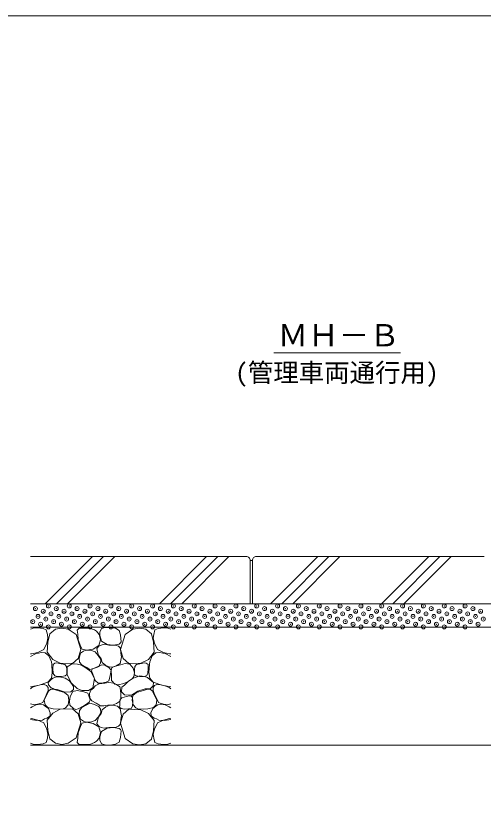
# Model space of a CAD drawing. Units: millimetres at full size, sheet at 1:10; details may follow other scales. Extents: x 1202 to 3940, y 458 to 2325.
# Drawn here: x 2742 to 3337, y 1270 to 2270 of the extents above; entities that cross this region are included whole.
import ezdxf
from ezdxf.enums import TextEntityAlignment as Align

# ---------------------------------------------------------------- set-up
doc = ezdxf.new("R2010")
doc.units = ezdxf.units.MM
doc.header["$LTSCALE"] = 10
doc.header["$PDMODE"] = 32
doc.header["$PDSIZE"] = 5
doc.linetypes.add('USER1', pattern=[50, 37.5, -12.5])
for name, color, linetype, lineweight in [('_0-0_', 7, 'Continuous', 13), ('ハッチ', 7, 'Continuous', 13), ('寸法', 1, 'Continuous', 13), ('本体', 7, 'Continuous', 13)]:
    doc.layers.add(name, color=color, linetype=linetype, lineweight=lineweight)
doc.styles.add('ＭＳ ゴシック', font='')
doc.styles.get('ＭＳ ゴシック').set_extended_font_data('MS Gothic')

msp = doc.modelspace()

# ---------------------------------------------------------------- linework, layer by layer
at = {"layer": '_0-0_', "color": 6}
msp.add_lwpolyline([(3939.68, 2269.96), (1201.55, 2269.96), (1201.55, 458.14), (3939.68, 458.14)], close=True, dxfattribs=at)
at = {"layer": 'ハッチ', "color": 4}
for p, q in [((2839.91, 1581.69), (2779.91, 1521.69)), ((2854.06, 1581.69), (2794.06, 1521.69)), ((2985.19, 1581.69), (2925.19, 1521.69)), ((2999.33, 1581.69), (2939.33, 1521.69)), ((3066.61, 1521.69), (3126.61, 1581.69)), ((3080.75, 1521.69), (3140.75, 1581.69)), ((3268.03, 1581.69), (3208.03, 1521.69)), ((3282.17, 1581.69), (3222.17, 1521.69))]:
    msp.add_line(p, q, dxfattribs=at)
at = {"layer": 'ハッチ', "color": 4, "linetype": 'USER1'}
for p, q in [((2868.2, 1581.69), (2808.2, 1521.69)), ((3013.47, 1581.69), (2953.47, 1521.69)), ((3094.9, 1521.69), (3154.9, 1581.69)), ((3296.32, 1581.69), (3236.32, 1521.69))]:
    msp.add_line(p, q, dxfattribs=at)
at = {"layer": 'ハッチ', "color": 4}
for points in [[(2781.74, 1471.47), (2783.15, 1477.65), (2782.58, 1482.71), (2781.18, 1488.32), (2776.96, 1490.01), (2770.22, 1490.85), (2764.6, 1490.57), (2760.96, 1489.16)], [(2918.79, 1471.47), (2917.39, 1477.65), (2917.95, 1482.71), (2919.35, 1488.32), (2923.57, 1490.01), (2930.31, 1490.85), (2935.93, 1490.57), (2939.57, 1489.16)], [(2760.96, 1458.03), (2762.35, 1457.71), (2770.22, 1459.68), (2777.81, 1463.33), (2781.74, 1471.47)], [(2939.57, 1458.03), (2938.18, 1457.71), (2930.31, 1459.68), (2922.73, 1463.33), (2918.79, 1471.47)], [(2787.64, 1447.6), (2784.55, 1455.47), (2779.77, 1459.12), (2775, 1459.68), (2767.41, 1457.71), (2760.96, 1454.43)], [(2912.89, 1447.6), (2915.98, 1455.47), (2920.76, 1459.12), (2925.54, 1459.68), (2933.12, 1457.71), (2939.57, 1454.43)], [(2760.96, 1416.03), (2772.25, 1418.03), (2783.15, 1421.77), (2787.64, 1426.82), (2788.74, 1434.27), (2788.2, 1444.8), (2787.64, 1447.6)], [(2939.57, 1416.03), (2928.28, 1418.03), (2917.39, 1421.77), (2912.89, 1426.82), (2911.8, 1434.27), (2912.33, 1444.8), (2912.89, 1447.6)], [(2776.6, 1395.98), (2779.53, 1402.49), (2781.97, 1407.53), (2783.44, 1411.11), (2783.44, 1415.01), (2781.48, 1417.62), (2778.55, 1418.76), (2773.34, 1418.27), (2767.32, 1416.8), (2762.93, 1415.18), (2760.96, 1413.57)], [(2923.93, 1395.98), (2921, 1402.49), (2918.56, 1407.53), (2917.1, 1411.11), (2917.1, 1415.01), (2919.05, 1417.62), (2921.98, 1418.76), (2927.19, 1418.27), (2933.21, 1416.8), (2937.61, 1415.18), (2939.57, 1413.57)], [(2760.96, 1394.4), (2764.39, 1393.54), (2770.09, 1394.03), (2774.65, 1395), (2776.6, 1395.98)], [(2783.76, 1377.11), (2785.88, 1379.06), (2786.21, 1382.96), (2783.76, 1388.17), (2779.86, 1391.26), (2777.41, 1393.21), (2773.67, 1394.03), (2768.21, 1393.07), (2763.2, 1390.64), (2760.96, 1389.02)], [(2916.77, 1377.11), (2914.65, 1379.06), (2914.33, 1382.96), (2916.77, 1388.17), (2920.68, 1391.26), (2923.12, 1393.21), (2926.86, 1394.03), (2932.32, 1393.07), (2937.34, 1390.64), (2939.57, 1389.02)], [(2939.57, 1394.4), (2936.14, 1393.54), (2930.45, 1394.03), (2925.89, 1395), (2923.93, 1395.98)], [(2760.96, 1374.49), (2761.05, 1374.46), (2768.93, 1372.88), (2776.11, 1373.69), (2779.04, 1374.99), (2781.97, 1376.13), (2783.76, 1377.11)], [(2760.96, 1375.35), (2762.35, 1375.66), (2770.22, 1373.7), (2777.81, 1370.05), (2781.74, 1361.9)], [(2939.57, 1374.49), (2939.49, 1374.46), (2931.61, 1372.88), (2924.42, 1373.69), (2921.49, 1374.99), (2918.56, 1376.13), (2916.77, 1377.11)], [(2939.57, 1375.35), (2938.18, 1375.66), (2930.31, 1373.7), (2922.73, 1370.05), (2918.79, 1361.9)], [(2781.74, 1361.9), (2783.15, 1355.73), (2782.58, 1350.67), (2781.18, 1345.05), (2776.96, 1343.37), (2770.22, 1342.53), (2764.6, 1342.81), (2760.96, 1344.22)], [(2918.79, 1361.9), (2917.39, 1355.73), (2917.95, 1350.67), (2919.35, 1345.05), (2923.57, 1343.37), (2930.31, 1342.53), (2935.93, 1342.81), (2939.57, 1344.22)]]:
    msp.add_lwpolyline(points, dxfattribs=at)
for points in [[(2800.9, 1490.72), (2792.72, 1489.28), (2785.5, 1483.51), (2783.09, 1472.93), (2782.13, 1459.94), (2789.35, 1450.81), (2798.97, 1446), (2814.37, 1445.51), (2821.59, 1451.77), (2824.96, 1463.31), (2819.19, 1482.55), (2809.08, 1489.28)], [(2842.71, 1488.48), (2836.4, 1490.75), (2823.04, 1490.75), (2820.51, 1488.23), (2821.27, 1482.94), (2821.77, 1475.88), (2825.05, 1466.8), (2826.82, 1463.78), (2832.37, 1462.52), (2840.69, 1464.03), (2848.01, 1468.57), (2850.03, 1475.63), (2848.26, 1482.68), (2844.98, 1486.72)], [(2876.28, 1473.27), (2875.62, 1482.06), (2874.08, 1487.78), (2869.24, 1490.41), (2861.99, 1491.51), (2856.27, 1491.29), (2851.21, 1490.19), (2849.45, 1485.36), (2849.45, 1481.18), (2851.21, 1474.15), (2858.47, 1469.97), (2866.6, 1469.09), (2874.08, 1470.41), (2875.62, 1471.73)], [(2899.63, 1490.72), (2907.82, 1489.28), (2915.03, 1483.51), (2917.44, 1472.93), (2918.4, 1459.94), (2911.18, 1450.81), (2901.56, 1446), (2886.16, 1445.51), (2878.94, 1451.77), (2875.57, 1463.31), (2881.35, 1482.55), (2891.45, 1489.28)], [(2876.16, 1460.64), (2874.98, 1465.55), (2873.22, 1467.51), (2870.27, 1468.69), (2860.85, 1469.08), (2856.73, 1469.67), (2854.77, 1470.25), (2850.84, 1469.08), (2847.9, 1467.51), (2845.54, 1464.57), (2846.33, 1460.64), (2847.7, 1456.13), (2850.84, 1451.42), (2852.21, 1446.91), (2856.73, 1442.99), (2861.05, 1441.42), (2865.95, 1440.83), (2870.17, 1442.55), (2875.18, 1445.54), (2876.95, 1454.17), (2876.16, 1458.88)], [(2847.31, 1455.94), (2843.38, 1460.25), (2837.41, 1462.52), (2830.6, 1462.01), (2828.58, 1461.26), (2824.55, 1458.74), (2823.04, 1452.43), (2823.29, 1447.39), (2826.31, 1443.86), (2832.62, 1440.33), (2836.4, 1438.07), (2841.2, 1439.33), (2848.01, 1442.35), (2850.25, 1445.93), (2850.64, 1449.86), (2848.88, 1453.19)], [(2807.17, 1433.59), (2807.17, 1437.65), (2806.83, 1441.7), (2804.63, 1444.23), (2798.04, 1445.75), (2794.32, 1446.6), (2792.12, 1446.09), (2789.92, 1444.4), (2789.58, 1439.33), (2790.09, 1432.91), (2791.91, 1429.85), (2795.61, 1429.24), (2800.68, 1428.93), (2805.15, 1429.85), (2807.33, 1431.73)], [(2825.86, 1443.39), (2820.8, 1444.8), (2816.87, 1445.08), (2813.21, 1444.8), (2807.87, 1441.15), (2807.87, 1431.04), (2813.21, 1420.65), (2820.26, 1413.76), (2826.47, 1411.08), (2834.86, 1411.41), (2840.47, 1414.75), (2842.44, 1426.54), (2837.66, 1435.25), (2831.48, 1440.3)], [(2863.57, 1437.22), (2860.95, 1440.47), (2855.66, 1443.49), (2851.76, 1444.07), (2846.49, 1440.76), (2840.05, 1439), (2838.68, 1436.47), (2840.44, 1431.98), (2843.56, 1423.99), (2847.27, 1420.67), (2851.37, 1420.67), (2857.47, 1421.97), (2860.95, 1423.44), (2861.78, 1426.64), (2862.28, 1430.35)], [(2890.77, 1426.66), (2892.51, 1429.18), (2893.53, 1433.91), (2891.58, 1439.55), (2887.69, 1444.63), (2881.73, 1445.49), (2872.76, 1443.11), (2867.58, 1441.99), (2864.62, 1440.27), (2863.57, 1437.22), (2864.04, 1429.59), (2864.32, 1423.92), (2868.19, 1419.2), (2872.84, 1418.33), (2879.73, 1420.07), (2885.33, 1422.75)], [(2893.37, 1433.59), (2893.37, 1437.65), (2893.71, 1441.7), (2895.9, 1444.23), (2902.5, 1445.75), (2906.22, 1446.6), (2908.41, 1446.09), (2910.61, 1444.4), (2910.95, 1439.33), (2910.44, 1432.91), (2908.62, 1429.85), (2904.93, 1429.24), (2899.85, 1428.93), (2895.39, 1429.85), (2893.2, 1431.73)], [(2876.76, 1409.47), (2877.35, 1415.44), (2880.72, 1418.14), (2885.33, 1422.75), (2890.77, 1426.66), (2900.08, 1429.92), (2905.99, 1429.18), (2910.05, 1427.7), (2913.19, 1424.93), (2917.44, 1421.24), (2917.07, 1417.37), (2913.19, 1413.49), (2907.2, 1413.25), (2897.65, 1410.47), (2889.69, 1405.3), (2880.74, 1405.69)], [(2815.89, 1412.42), (2815.72, 1416.28), (2814.04, 1418.96), (2810.69, 1423.49), (2805.15, 1426.93), (2797.91, 1428.78), (2792.99, 1428.16), (2789.61, 1426.93), (2786.99, 1424.63), (2783.45, 1421.55), (2783.76, 1418.32), (2786.99, 1415.09), (2791.76, 1413.09), (2794.99, 1412.33), (2805.32, 1409.23), (2812.37, 1409.74)], [(2874.68, 1416), (2870.51, 1418.77), (2867.48, 1420.37), (2860.21, 1421.31), (2855.77, 1420.5), (2848.51, 1419.69), (2843.39, 1417.14), (2841.11, 1414.05), (2838.01, 1411.49), (2835.99, 1407.32), (2836.4, 1401.67), (2839.09, 1397.91), (2844.47, 1394.95), (2850.12, 1391.86), (2854.43, 1391.72), (2859.41, 1392.53), (2866.14, 1392.93), (2870.44, 1394.55), (2874.21, 1397.1), (2875.83, 1401), (2875.83, 1407.32), (2875.15, 1414.58)], [(2802.81, 1388.01), (2805.58, 1389.31), (2808.83, 1392.89), (2809.97, 1398.75), (2809.16, 1405.09), (2804.44, 1408.83), (2795.48, 1411.27), (2790.44, 1412.9), (2787.02, 1412.9), (2784.58, 1410.78), (2781.16, 1403.95), (2778.55, 1398.91), (2779.53, 1392.89), (2783.11, 1389.8), (2789.95, 1387.85), (2796.14, 1387.36)], [(2832.34, 1393.8), (2835.53, 1396.32), (2836.87, 1399.33), (2835.19, 1404.37), (2834.02, 1407.89), (2828.98, 1409.74), (2820.59, 1411.41), (2814.88, 1410.07), (2811.53, 1403.7), (2810.86, 1397.66), (2811.19, 1392.46), (2815.72, 1388.26), (2818.58, 1387.26), (2821.93, 1388.1), (2828.98, 1391.79)], [(2897.72, 1388.01), (2894.96, 1389.31), (2891.7, 1392.89), (2890.56, 1398.75), (2891.38, 1405.09), (2896.1, 1408.83), (2905.05, 1411.27), (2910.1, 1412.9), (2913.51, 1412.9), (2915.96, 1410.78), (2919.38, 1403.95), (2921.98, 1398.91), (2921, 1392.89), (2917.42, 1389.8), (2910.58, 1387.85), (2904.4, 1387.36)], [(2874.7, 1391.99), (2874.7, 1395.85), (2875.02, 1399.7), (2877.11, 1402.11), (2883.37, 1403.55), (2886.9, 1404.35), (2888.99, 1403.87), (2891.08, 1402.27), (2891.4, 1397.45), (2890.92, 1391.35), (2889.19, 1388.44), (2885.68, 1387.86), (2880.85, 1387.57), (2876.62, 1388.44), (2874.54, 1390.23)], [(2847.31, 1377.44), (2843.38, 1373.13), (2837.41, 1370.86), (2830.6, 1371.36), (2828.58, 1372.12), (2824.55, 1374.64), (2823.04, 1380.94), (2823.29, 1385.98), (2826.31, 1389.51), (2832.62, 1393.04), (2836.4, 1395.31), (2841.2, 1394.05), (2848.01, 1391.03), (2850.25, 1387.44), (2850.64, 1383.52), (2848.88, 1380.19)], [(2876.16, 1372.73), (2874.98, 1367.83), (2873.22, 1365.87), (2870.27, 1364.69), (2860.85, 1364.3), (2856.73, 1363.71), (2854.77, 1363.12), (2850.84, 1364.3), (2847.9, 1365.87), (2845.54, 1368.81), (2846.33, 1372.73), (2847.7, 1377.24), (2850.84, 1381.95), (2852.21, 1386.46), (2856.73, 1390.39), (2861.05, 1391.96), (2865.95, 1392.54), (2871.84, 1391.37), (2875.18, 1387.84), (2876.95, 1379.21), (2876.16, 1374.5)], [(2800.9, 1342.65), (2792.72, 1344.1), (2785.5, 1349.87), (2783.09, 1360.45), (2782.13, 1373.43), (2789.35, 1382.57), (2798.97, 1387.38), (2814.37, 1387.86), (2821.59, 1381.61), (2824.96, 1370.07), (2819.19, 1350.83), (2809.08, 1344.1)], [(2899.63, 1342.09), (2907.82, 1343.53), (2915.03, 1349.3), (2917.44, 1359.89), (2918.4, 1372.87), (2911.18, 1382.01), (2901.56, 1386.82), (2886.16, 1387.3), (2878.94, 1381.05), (2875.57, 1369.5), (2881.35, 1350.27), (2891.45, 1343.53)], [(2842.71, 1344.89), (2836.4, 1342.63), (2823.04, 1342.63), (2820.51, 1345.15), (2821.27, 1350.44), (2821.77, 1357.5), (2825.05, 1366.57), (2826.82, 1369.6), (2832.37, 1370.86), (2840.69, 1369.35), (2848.01, 1364.81), (2850.03, 1357.75), (2848.26, 1350.69), (2844.98, 1346.66)], [(2876.28, 1360.11), (2875.62, 1351.32), (2874.08, 1345.6), (2869.24, 1342.96), (2861.99, 1341.87), (2856.27, 1342.09), (2851.21, 1343.18), (2849.45, 1348.02), (2849.45, 1352.19), (2851.21, 1359.23), (2858.47, 1363.4), (2866.6, 1364.28), (2874.08, 1362.96), (2875.62, 1361.64)]]:
    msp.add_lwpolyline(points, close=True, dxfattribs=at)
at = {"layer": 'ハッチ'}
for p in [(2783.87, 1518.74), (2810.38, 1518.74), (2836.9, 1518.74), (2863.42, 1518.74), (2889.93, 1518.74), (2916.45, 1518.74), (2942.97, 1518.74), (2969.48, 1518.74), (2996, 1518.74), (3022.51, 1518.74), (3049.03, 1518.74), (3075.55, 1518.74), (3102.06, 1518.74), (3128.58, 1518.74), (3155.1, 1518.74), (3181.61, 1518.74), (3208.13, 1518.74), (3234.65, 1518.74), (3261.16, 1518.74), (3287.68, 1518.74), (3314.2, 1518.74), (2767.29, 1515.43), (2777.24, 1512.11), (2787.18, 1508.8), (2793.81, 1515.43), (2803.75, 1512.11), (2813.7, 1508.8), (2820.33, 1515.43), (2830.27, 1512.11), (2840.21, 1508.8), (2846.84, 1515.43), (2856.79, 1512.11), (2866.73, 1508.8), (2873.36, 1515.43), (2883.3, 1512.11), (2893.25, 1508.8), (2899.88, 1515.43), (2909.82, 1512.11), (2919.76, 1508.8), (2926.39, 1515.43), (2936.34, 1512.11), (2946.28, 1508.8), (2952.91, 1515.43), (2962.85, 1512.11), (2972.8, 1508.8), (2979.43, 1515.43), (2989.37, 1512.11), (2999.31, 1508.8), (3005.94, 1515.43), (3015.89, 1512.11), (3025.83, 1508.8), (3032.46, 1515.43), (3042.4, 1512.11), (3052.35, 1508.8), (3058.97, 1515.43), (3068.92, 1512.11), (3078.86, 1508.8), (3085.49, 1515.43), (3095.43, 1512.11), (3105.38, 1508.8), (3112.01, 1515.43), (3121.95, 1512.11), (3131.9, 1508.8), (3138.52, 1515.43), (3148.47, 1512.11), (3158.41, 1508.8), (3165.04, 1515.43), (3174.98, 1512.11), (3184.93, 1508.8), (3191.56, 1515.43), (3201.5, 1512.11), (3211.44, 1508.8), (3218.07, 1515.43), (3228.02, 1512.11), (3237.96, 1508.8), (3244.59, 1515.43), (3254.53, 1512.11), (3264.48, 1508.8), (3271.11, 1515.43), (3281.05, 1512.11), (3290.99, 1508.8), (3297.62, 1515.43), (3307.57, 1512.11), (3317.51, 1508.8), (3324.14, 1515.43), (3334.08, 1512.11), (2763.98, 1498.85), (2770.61, 1505.48), (2780.55, 1502.17), (2790.5, 1498.85), (2797.12, 1505.48), (2807.07, 1502.17), (2817.01, 1498.85), (2823.64, 1505.48), (2833.58, 1502.17), (2843.53, 1498.85), (2850.16, 1505.48), (2860.1, 1502.17), (2870.04, 1498.85), (2876.67, 1505.48), (2886.62, 1502.17), (2896.56, 1498.85), (2903.19, 1505.48), (2913.13, 1502.17), (2923.08, 1498.85), (2929.71, 1505.48), (2939.65, 1502.17), (2949.59, 1498.85), (2956.22, 1505.48), (2966.17, 1502.17), (2976.11, 1498.85), (2982.74, 1505.48), (2992.68, 1502.17), (3002.63, 1498.85), (3009.26, 1505.48), (3019.2, 1502.17), (3029.14, 1498.85), (3035.77, 1505.48), (3045.72, 1502.17), (3055.66, 1498.85), (3062.29, 1505.48), (3072.23, 1502.17), (3082.18, 1498.85), (3088.81, 1505.48), (3098.75, 1502.17), (3108.69, 1498.85), (3115.32, 1505.48), (3125.27, 1502.17), (3135.21, 1498.85), (3141.84, 1505.48), (3151.78, 1502.17), (3161.73, 1498.85), (3168.36, 1505.48), (3178.3, 1502.17), (3188.24, 1498.85), (3194.87, 1505.48), (3204.82, 1502.17), (3214.76, 1498.85), (3221.39, 1505.48), (3231.33, 1502.17), (3241.28, 1498.85), (3247.9, 1505.48), (3257.85, 1502.17), (3267.79, 1498.85), (3274.42, 1505.48), (3284.37, 1502.17), (3294.31, 1498.85), (3300.94, 1505.48), (3310.88, 1502.17), (3320.83, 1498.85), (3327.45, 1505.48), (3337.4, 1502.17), (2773.92, 1495.54), (2783.87, 1492.22), (2800.44, 1495.54), (2810.38, 1492.22), (2826.96, 1495.54), (2836.9, 1492.22), (2853.47, 1495.54), (2863.42, 1492.22), (2879.99, 1495.54), (2889.93, 1492.22), (2906.5, 1495.54), (2916.45, 1492.22), (2933.02, 1495.54), (2942.97, 1492.22), (2959.54, 1495.54), (2969.48, 1492.22), (2986.05, 1495.54), (2996, 1492.22), (3012.57, 1495.54), (3022.51, 1492.22), (3039.09, 1495.54), (3049.03, 1492.22), (3065.6, 1495.54), (3075.55, 1492.22), (3092.12, 1495.54), (3102.06, 1492.22), (3118.64, 1495.54), (3128.58, 1492.22), (3145.15, 1495.54), (3155.1, 1492.22), (3171.67, 1495.54), (3181.61, 1492.22), (3198.19, 1495.54), (3208.13, 1492.22), (3224.7, 1495.54), (3234.65, 1492.22), (3251.22, 1495.54), (3261.16, 1492.22), (3277.74, 1495.54), (3287.68, 1492.22), (3304.25, 1495.54), (3314.2, 1492.22), (3330.77, 1495.54)]:
    msp.add_point(p, dxfattribs=at)
at = {"layer": '寸法', "color": 3}
msp.add_line((3070.67, 1841.06), (3232.08, 1841.06), dxfattribs=at)
at = {"layer": '本体'}
for p, q in [((3035.6, 1581.75), (2760.86, 1581.69)), ((3338.6, 1581.69), (3048.6, 1581.75)), ((3040.6, 1521.75), (3040.6, 1576.75)), ((3040.6, 1576.75), (3043.6, 1576.75)), ((3043.6, 1576.75), (3043.6, 1521.63)), ((2760.86, 1521.69), (3550.29, 1521.69)), ((2760.86, 1491.69), (3550.29, 1491.69)), ((2760.86, 1341.69), (3550.29, 1341.69))]:
    msp.add_line(p, q, dxfattribs=at)
for centre, start, end in [((3035.6, 1576.75), 359.99804, 90.00082), ((3048.6, 1576.75), 89.99999, 180.00001)]:
    msp.add_arc(centre, 5, start, end, dxfattribs=at)

# ---------------------------------------------------------------- texts
at = {"layer": '_0-0_', "color": 3, "style": 'ＭＳ ゴシック'}
for s, height, p in [('ＭＨ－Ｂ', 28.48, (3075.62, 1840.55)), ('(管理車両通行用)', 23.74, (3021.54, 1796.78))]:
    msp.add_text(s, height=height, dxfattribs=at).set_placement(p, align=Align.BOTTOM_LEFT)

doc.saveas('drawing.dxf')
